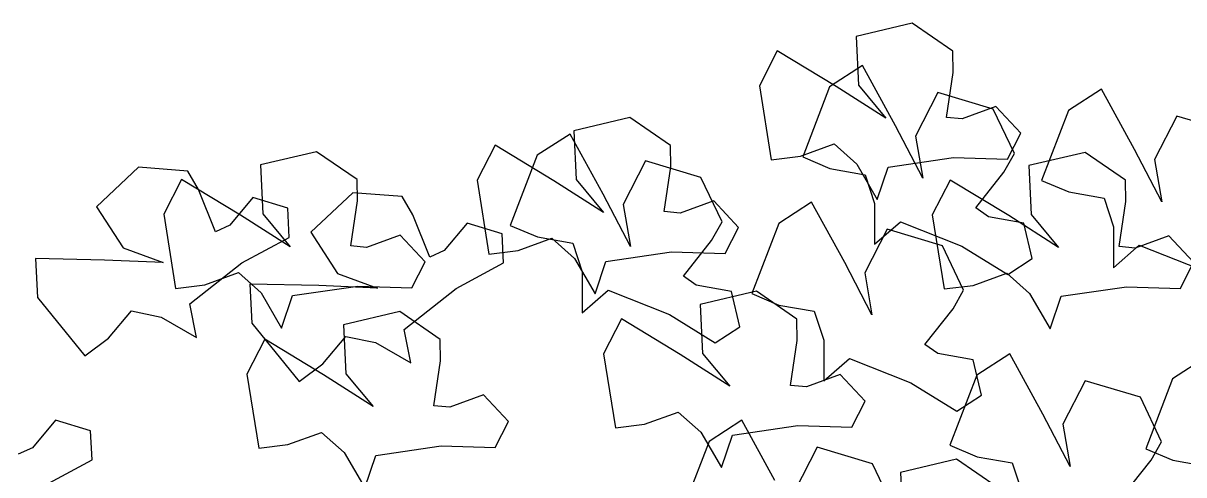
# Model space of a CAD drawing. Header units: millimetres. Extents: x 441156 to 441876, y 4514765 to 4515211.
# Drawn here: x 441573.862 to 441575.376, y 4514837.222 to 4514837.812 of the extents above; entities that cross this region are included whole.
import ezdxf

# ---------------------------------------------------------------- set-up
doc = ezdxf.new("R2010")
doc.units = ezdxf.units.MM
doc.layers.add('01_piscinas', color=254, linetype='Continuous')

msp = doc.modelspace()

# ---------------------------------------------------------------- linework, layer by layer
at = {"layer": '01_piscinas'}
for p, q in [((441575.02171028, 4514837.81165538, 0.00000053), (441574.94846781, 4514837.79439998, 0.00000053)), ((441575.07470228, 4514837.77526446, 0.00000053), (441575.02171028, 4514837.81165538, 0.00000053)), ((441574.94846781, 4514837.79439998, 0.00000053), (441574.9516064, 4514837.73050136, 0.00000053)), ((441574.84565285, 4514837.77556563, 0.00000053), (441574.82245563, 4514837.73002266, 0.00000053)), ((441574.92241979, 4514837.72906273, 0.00000053), (441574.84565285, 4514837.77556563, 0.00000053)), ((441575.07499114, 4514837.74743699, 0.00000053), (441575.07470228, 4514837.77526446, 0.00000053)), ((441574.95684588, 4514837.75624368, 0.00000053), (441574.91398502, 4514837.72840092, 0.00000053)), ((441575.00007655, 4514837.67758752, 0.00000053), (441574.95684588, 4514837.75624368, 0.00000053)), ((441575.0664352, 4514837.68866452, 0.00000053), (441575.07499114, 4514837.74743699, 0.00000053)), ((441574.82245563, 4514837.73002266, 0.00000053), (441574.83777056, 4514837.63324057, 0.00000053)), ((441574.91398502, 4514837.72840092, 0.00000053), (441574.87885709, 4514837.63692772, 0.00000053)), ((441574.98729925, 4514837.68761582, 0.00000053), (441574.92241979, 4514837.72906273, 0.00000053)), ((441574.9516064, 4514837.73050136, 0.00000053), (441574.98729925, 4514837.68761582, 0.00000053)), ((441575.05530342, 4514837.72114723, 0.00000053), (441575.02607221, 4514837.66424011, 0.00000053)), ((441575.12736096, 4514837.69946961, 0.00000053), (441575.05530342, 4514837.72114723, 0.00000053)), ((441575.26863917, 4514837.72551097, 0.00000053), (441575.22577832, 4514837.69766821, 0.00000053)), ((441575.31186984, 4514837.64685481, 0.00000053), (441575.26863917, 4514837.72551097, 0.00000053)), ((441575.13099536, 4514837.70276265, 0.00000053), (441575.08700498, 4514837.6867658, 0.00000053)), ((441575.15505792, 4514837.64145815, 0.00000053), (441575.12736096, 4514837.69946961, 0.00000053)), ((441575.16348305, 4514837.66809038, 0.00000053), (441575.13099536, 4514837.70276265, 0.00000053)), ((441575.22577832, 4514837.69766821, 0.00000053), (441575.19065039, 4514837.606195, 0.00000053)), ((441574.65349343, 4514837.6884674, 0.00000053), (441574.58025096, 4514837.671212, 0.00000053)), ((441574.70648543, 4514837.65207648, 0.00000053), (441574.65349343, 4514837.6884674, 0.00000053)), ((441575.08700498, 4514837.6867658, 0.00000053), (441575.0664352, 4514837.68866452, 0.00000053)), ((441575.36709672, 4514837.69041451, 0.00000053), (441575.3378655, 4514837.63350739, 0.00000053)), ((441575.43915426, 4514837.66873689, 0.00000053), (441575.36709672, 4514837.69041451, 0.00000053)), ((441574.5753858, 4514837.6669158, 0.00000053), (441574.53252495, 4514837.63907304, 0.00000053)), ((441574.61861647, 4514837.58825964, 0.00000053), (441574.5753858, 4514837.6669158, 0.00000053)), ((441574.58025096, 4514837.671212, 0.00000053), (441574.58338955, 4514837.60731337, 0.00000053)), ((441575.03554036, 4514837.60925371, 0.00000053), (441575.00007655, 4514837.67758752, 0.00000053)), ((441575.14614887, 4514837.63405827, 0.00000053), (441575.16348305, 4514837.66809038, 0.00000053)), ((441574.477436, 4514837.65237764, 0.00000053), (441574.45423879, 4514837.60683468, 0.00000053)), ((441574.55420294, 4514837.60587475, 0.00000053), (441574.477436, 4514837.65237764, 0.00000053)), ((441574.70677429, 4514837.62424901, 0.00000053), (441574.70648543, 4514837.65207648, 0.00000053)), ((441574.87583242, 4514837.63790664, 0.00000053), (441574.9198228, 4514837.65390348, 0.00000053)), ((441574.9198228, 4514837.65390348, 0.00000053), (441574.94929827, 4514837.62751464, 0.00000053)), ((441575.02607221, 4514837.66424011, 0.00000053), (441575.03554036, 4514837.60925371, 0.00000053)), ((441574.24454283, 4514837.64369908, 0.00000053), (441574.17130036, 4514837.62644368, 0.00000053)), ((441574.29753483, 4514837.60730817, 0.00000053), (441574.24454283, 4514837.64369908, 0.00000053)), ((441574.53252495, 4514837.63907304, 0.00000053), (441574.49739702, 4514837.54759984, 0.00000053)), ((441574.83777056, 4514837.63324057, 0.00000053), (441574.87583242, 4514837.63790664, 0.00000053)), ((441574.87885709, 4514837.63692772, 0.00000053), (441574.91415266, 4514837.62193771, 0.00000053)), ((441574.99043784, 4514837.6237172, 0.00000053), (441575.07569524, 4514837.63616685, 0.00000053)), ((441575.07569524, 4514837.63616685, 0.00000053), (441575.14614887, 4514837.63405827, 0.00000053)), ((441575.14139435, 4514837.61721442, 0.00000053), (441575.15505792, 4514837.64145815, 0.00000053)), ((441575.24722838, 4514837.64289843, 0.00000053), (441575.17398591, 4514837.62564303, 0.00000053)), ((441575.30022038, 4514837.60650751, 0.00000053), (441575.24722838, 4514837.64289843, 0.00000053)), ((441575.34733366, 4514837.578521, 0.00000053), (441575.31186984, 4514837.64685481, 0.00000053)), ((441574.01236248, 4514837.62350231, 0.00000053), (441573.95756034, 4514837.57193746, 0.00000053)), ((441574.07645036, 4514837.61848285, 0.00000053), (441574.01236248, 4514837.62350231, 0.00000053)), ((441574.17130036, 4514837.62644368, 0.00000053), (441574.17443895, 4514837.56254506, 0.00000053)), ((441574.67384335, 4514837.63181935, 0.00000053), (441574.64461213, 4514837.57491222, 0.00000053)), ((441574.74590089, 4514837.61014173, 0.00000053), (441574.67384335, 4514837.63181935, 0.00000053)), ((441574.69821835, 4514837.56547654, 0.00000053), (441574.70677429, 4514837.62424901, 0.00000053)), ((441574.91415266, 4514837.62193771, 0.00000053), (441574.96024787, 4514837.6137962, 0.00000053)), ((441574.94929827, 4514837.62751464, 0.00000053), (441574.97611588, 4514837.58140167, 0.00000053)), ((441574.97611588, 4514837.58140167, 0.00000053), (441574.99043784, 4514837.6237172, 0.00000053)), ((441575.17398591, 4514837.62564303, 0.00000053), (441575.1771245, 4514837.5617444, 0.00000053)), ((441575.3378655, 4514837.63350739, 0.00000053), (441575.34733366, 4514837.578521, 0.00000053)), ((441574.0684854, 4514837.60760933, 0.00000053), (441574.04528818, 4514837.56206637, 0.00000053)), ((441574.14525234, 4514837.56110643, 0.00000053), (441574.0684854, 4514837.60760933, 0.00000053)), ((441574.09061426, 4514837.59452798, 0.00000053), (441574.07645036, 4514837.61848285, 0.00000053)), ((441574.29782369, 4514837.57948069, 0.00000053), (441574.29753483, 4514837.60730817, 0.00000053)), ((441574.45423879, 4514837.60683468, 0.00000053), (441574.46955371, 4514837.51005259, 0.00000053)), ((441574.6190824, 4514837.56442784, 0.00000053), (441574.55420294, 4514837.60587475, 0.00000053)), ((441574.58338955, 4514837.60731337, 0.00000053), (441574.6190824, 4514837.56442784, 0.00000053)), ((441574.77359785, 4514837.55213027, 0.00000053), (441574.74590089, 4514837.61014173, 0.00000053)), ((441574.96024787, 4514837.6137962, 0.00000053), (441574.97257996, 4514837.57620505, 0.00000053)), ((441575.07117095, 4514837.60680868, 0.00000053), (441575.04797374, 4514837.56126571, 0.00000053)), ((441575.14793789, 4514837.56030578, 0.00000053), (441575.07117095, 4514837.60680868, 0.00000053)), ((441575.10459845, 4514837.57059394, 0.00000053), (441575.14139435, 4514837.61721442, 0.00000053)), ((441575.19065039, 4514837.606195, 0.00000053), (441575.22594596, 4514837.591205, 0.00000053)), ((441575.30050924, 4514837.57868004, 0.00000053), (441575.30022038, 4514837.60650751, 0.00000053)), ((441574.11259083, 4514837.53935156, 0.00000053), (441574.09061426, 4514837.59452798, 0.00000053)), ((441575.22594596, 4514837.591205, 0.00000053), (441575.27204116, 4514837.58306349, 0.00000053)), ((441574.1614525, 4514837.58384097, 0.00000053), (441574.13135414, 4514837.54799211, 0.00000053)), ((441574.20692381, 4514837.57005776, 0.00000053), (441574.1614525, 4514837.58384097, 0.00000053)), ((441574.29204536, 4514837.59011355, 0.00000053), (441574.23724322, 4514837.5385487, 0.00000053)), ((441574.28926775, 4514837.52070822, 0.00000053), (441574.29782369, 4514837.57948069, 0.00000053)), ((441574.35613324, 4514837.58509409, 0.00000053), (441574.29204536, 4514837.59011355, 0.00000053)), ((441574.37029714, 4514837.56113922, 0.00000053), (441574.35613324, 4514837.58509409, 0.00000053)), ((441574.65408029, 4514837.51992584, 0.00000053), (441574.61861647, 4514837.58825964, 0.00000053)), ((441574.76277851, 4514837.57957467, 0.00000053), (441574.71878813, 4514837.56357782, 0.00000053)), ((441574.7952662, 4514837.5449024, 0.00000053), (441574.76277851, 4514837.57957467, 0.00000053)), ((441574.89057675, 4514837.577796, 0.00000053), (441574.84771589, 4514837.54995325, 0.00000053)), ((441574.93380742, 4514837.49913984, 0.00000053), (441574.89057675, 4514837.577796, 0.00000053)), ((441574.97257996, 4514837.57620505, 0.00000053), (441574.9727482, 4514837.52286125, 0.00000053)), ((441575.27204116, 4514837.58306349, 0.00000053), (441575.28437325, 4514837.54547234, 0.00000053)), ((441575.2919533, 4514837.51990757, 0.00000053), (441575.30050924, 4514837.57868004, 0.00000053)), ((441573.95756034, 4514837.57193746, 0.00000053), (441573.99222775, 4514837.51816892, 0.00000053)), ((441574.04528818, 4514837.56206637, 0.00000053), (441574.06060311, 4514837.46528428, 0.00000053)), ((441574.2101318, 4514837.51965953, 0.00000053), (441574.14525234, 4514837.56110643, 0.00000053)), ((441574.17443895, 4514837.56254506, 0.00000053), (441574.2101318, 4514837.51965953, 0.00000053)), ((441574.20892802, 4514837.531918, 0.00000053), (441574.20692381, 4514837.57005776, 0.00000053)), ((441574.39227371, 4514837.5059628, 0.00000053), (441574.37029714, 4514837.56113922, 0.00000053)), ((441574.64461213, 4514837.57491222, 0.00000053), (441574.65408029, 4514837.51992584, 0.00000053)), ((441574.71878813, 4514837.56357782, 0.00000053), (441574.69821835, 4514837.56547654, 0.00000053)), ((441575.04797374, 4514837.56126571, 0.00000053), (441575.06328866, 4514837.46448362, 0.00000053)), ((441575.12146304, 4514837.55866471, 0.00000053), (441575.10459845, 4514837.57059394, 0.00000053)), ((441575.1771245, 4514837.5617444, 0.00000053), (441575.21281735, 4514837.51885887, 0.00000053)), ((441574.13135414, 4514837.54799211, 0.00000053), (441574.11259083, 4514837.53935156, 0.00000053)), ((441574.44113538, 4514837.55045222, 0.00000053), (441574.41103702, 4514837.51460335, 0.00000053)), ((441574.48660669, 4514837.536669, 0.00000053), (441574.44113538, 4514837.55045222, 0.00000053)), ((441574.49739702, 4514837.54759984, 0.00000053), (441574.53269259, 4514837.53260983, 0.00000053)), ((441574.75993427, 4514837.52788654, 0.00000053), (441574.77359785, 4514837.55213027, 0.00000053)), ((441574.84771589, 4514837.54995325, 0.00000053), (441574.81258796, 4514837.45848004, 0.00000053)), ((441574.9727482, 4514837.52286125, 0.00000053), (441575.00630915, 4514837.55234659, 0.00000053)), ((441575.00630915, 4514837.55234659, 0.00000053), (441575.08636904, 4514837.5204996, 0.00000053)), ((441575.16755825, 4514837.5505232, 0.00000053), (441575.12146304, 4514837.55866471, 0.00000053)), ((441575.21281735, 4514837.51885887, 0.00000053), (441575.14793789, 4514837.56030578, 0.00000053)), ((441575.17835729, 4514837.50425228, 0.00000053), (441575.16755825, 4514837.5505232, 0.00000053)), ((441575.28437325, 4514837.54547234, 0.00000053), (441575.28454149, 4514837.49212853, 0.00000053)), ((441574.1468591, 4514837.49851726, 0.00000053), (441574.20892802, 4514837.531918, 0.00000053)), ((441574.23724322, 4514837.5385487, 0.00000053), (441574.27191063, 4514837.48478016, 0.00000053)), ((441574.35382791, 4514837.53480635, 0.00000053), (441574.30983753, 4514837.5188095, 0.00000053)), ((441574.3863156, 4514837.50013408, 0.00000053), (441574.35382791, 4514837.53480635, 0.00000053)), ((441574.4886109, 4514837.49852924, 0.00000053), (441574.48660669, 4514837.536669, 0.00000053)), ((441574.50761557, 4514837.51471865, 0.00000053), (441574.55160595, 4514837.5307155, 0.00000053)), ((441574.53269259, 4514837.53260983, 0.00000053), (441574.57878779, 4514837.52446832, 0.00000053)), ((441574.55160595, 4514837.5307155, 0.00000053), (441574.58108143, 4514837.50432665, 0.00000053)), ((441574.77793202, 4514837.51087029, 0.00000053), (441574.7952662, 4514837.5449024, 0.00000053)), ((441574.98903429, 4514837.54269955, 0.00000053), (441574.95980308, 4514837.48579243, 0.00000053)), ((441575.06109183, 4514837.52102193, 0.00000053), (441574.98903429, 4514837.54269955, 0.00000053)), ((441575.35651346, 4514837.5340057, 0.00000053), (441575.31252308, 4514837.51800885, 0.00000053)), ((441575.38900115, 4514837.49933343, 0.00000053), (441575.35651346, 4514837.5340057, 0.00000053)), ((441573.99222775, 4514837.51816892, 0.00000053), (441574.04458144, 4514837.49887539, 0.00000053)), ((441574.30983753, 4514837.5188095, 0.00000053), (441574.28926775, 4514837.52070822, 0.00000053)), ((441574.57878779, 4514837.52446832, 0.00000053), (441574.59111988, 4514837.48687717, 0.00000053)), ((441574.72313837, 4514837.48126606, 0.00000053), (441574.75993427, 4514837.52788654, 0.00000053)), ((441575.08878879, 4514837.46301048, 0.00000053), (441575.06109183, 4514837.52102193, 0.00000053)), ((441575.08636904, 4514837.5204996, 0.00000053), (441575.14632939, 4514837.48344671, 0.00000053)), ((441575.28454149, 4514837.49212853, 0.00000053), (441575.31810244, 4514837.52161388, 0.00000053)), ((441575.31252308, 4514837.51800885, 0.00000053), (441575.2919533, 4514837.51990757, 0.00000053)), ((441575.31810244, 4514837.52161388, 0.00000053), (441575.39816234, 4514837.48976688, 0.00000053)), ((441573.87793715, 4514837.50421895, 0.00000053), (441573.88061926, 4514837.45317898, 0.00000053)), ((441573.96767072, 4514837.50232972, 0.00000053), (441573.87793715, 4514837.50421895, 0.00000053)), ((441574.04458144, 4514837.49887539, 0.00000053), (441573.96767072, 4514837.50232972, 0.00000053)), ((441574.36898142, 4514837.46610198, 0.00000053), (441574.3863156, 4514837.50013408, 0.00000053)), ((441574.41103702, 4514837.51460335, 0.00000053), (441574.39227371, 4514837.5059628, 0.00000053)), ((441574.46955371, 4514837.51005259, 0.00000053), (441574.50761557, 4514837.51471865, 0.00000053)), ((441574.58108143, 4514837.50432665, 0.00000053), (441574.60789903, 4514837.45821369, 0.00000053)), ((441574.60789903, 4514837.45821369, 0.00000053), (441574.62222099, 4514837.50052922, 0.00000053)), ((441574.62222099, 4514837.50052922, 0.00000053), (441574.70747839, 4514837.51297886, 0.00000053)), ((441574.70747839, 4514837.51297886, 0.00000053), (441574.77793202, 4514837.51087029, 0.00000053)), ((441575.14632939, 4514837.48344671, 0.00000053), (441575.17835729, 4514837.50425228, 0.00000053)), ((441574.07924884, 4514837.44510685, 0.00000053), (441574.1468591, 4514837.49851726, 0.00000053)), ((441574.09866497, 4514837.46995034, 0.00000053), (441574.14265535, 4514837.48594719, 0.00000053)), ((441574.14265535, 4514837.48594719, 0.00000053), (441574.17213082, 4514837.45955834, 0.00000053)), ((441574.27191063, 4514837.48478016, 0.00000053), (441574.32426432, 4514837.46548663, 0.00000053)), ((441574.42654198, 4514837.4651285, 0.00000053), (441574.4886109, 4514837.49852924, 0.00000053)), ((441574.59111988, 4514837.48687717, 0.00000053), (441574.59128812, 4514837.43353337, 0.00000053)), ((441574.96927123, 4514837.43080604, 0.00000053), (441574.93380742, 4514837.49913984, 0.00000053)), ((441574.95980308, 4514837.48579243, 0.00000053), (441574.96927123, 4514837.43080604, 0.00000053)), ((441575.10135052, 4514837.46914968, 0.00000053), (441575.1453409, 4514837.48514653, 0.00000053)), ((441575.1453409, 4514837.48514653, 0.00000053), (441575.17481637, 4514837.45875769, 0.00000053)), ((441575.37166697, 4514837.46530132, 0.00000053), (441575.38900115, 4514837.49933343, 0.00000053)), ((441574.06060311, 4514837.46528428, 0.00000053), (441574.09866497, 4514837.46995034, 0.00000053)), ((441574.15762003, 4514837.47083019, 0.00000053), (441574.16030214, 4514837.41979022, 0.00000053)), ((441574.2473536, 4514837.46894097, 0.00000053), (441574.15762003, 4514837.47083019, 0.00000053)), ((441574.74000297, 4514837.46933683, 0.00000053), (441574.72313837, 4514837.48126606, 0.00000053)), ((441574.17213082, 4514837.45955834, 0.00000053), (441574.19894843, 4514837.41344537, 0.00000053)), ((441574.19894843, 4514837.41344537, 0.00000053), (441574.21327039, 4514837.4557609, 0.00000053)), ((441574.21327039, 4514837.4557609, 0.00000053), (441574.29852779, 4514837.46821055, 0.00000053)), ((441574.32426432, 4514837.46548663, 0.00000053), (441574.2473536, 4514837.46894097, 0.00000053)), ((441574.29852779, 4514837.46821055, 0.00000053), (441574.36898142, 4514837.46610198, 0.00000053)), ((441574.35893172, 4514837.41171809, 0.00000053), (441574.42654198, 4514837.4651285, 0.00000053)), ((441574.59128812, 4514837.43353337, 0.00000053), (441574.62484907, 4514837.46301871, 0.00000053)), ((441574.62484907, 4514837.46301871, 0.00000053), (441574.70490897, 4514837.43117172, 0.00000053)), ((441574.78609818, 4514837.46119532, 0.00000053), (441574.74000297, 4514837.46933683, 0.00000053)), ((441574.81839863, 4514837.46149287, 0.00000053), (441574.74515616, 4514837.44423747, 0.00000053)), ((441574.79689721, 4514837.4149244, 0.00000053), (441574.78609818, 4514837.46119532, 0.00000053)), ((441574.81258796, 4514837.45848004, 0.00000053), (441574.84788353, 4514837.44349003, 0.00000053)), ((441574.87139063, 4514837.42510196, 0.00000053), (441574.81839863, 4514837.46149287, 0.00000053)), ((441575.06328866, 4514837.46448362, 0.00000053), (441575.10135052, 4514837.46914968, 0.00000053)), ((441575.07512522, 4514837.43876674, 0.00000053), (441575.08878879, 4514837.46301048, 0.00000053)), ((441575.17481637, 4514837.45875769, 0.00000053), (441575.20163398, 4514837.41264472, 0.00000053)), ((441575.20163398, 4514837.41264472, 0.00000053), (441575.21595594, 4514837.45496025, 0.00000053)), ((441575.21595594, 4514837.45496025, 0.00000053), (441575.30121334, 4514837.46740989, 0.00000053)), ((441575.30121334, 4514837.46740989, 0.00000053), (441575.37166697, 4514837.46530132, 0.00000053)), ((441573.88061926, 4514837.45317898, 0.00000053), (441573.94227341, 4514837.37702069, 0.00000053)), ((441574.08800343, 4514837.40129954, 0.00000053), (441574.07924884, 4514837.44510685, 0.00000053)), ((441574.74515616, 4514837.44423747, 0.00000053), (441574.74829475, 4514837.38033885, 0.00000053)), ((441574.84788353, 4514837.44349003, 0.00000053), (441574.89397874, 4514837.43534852, 0.00000053)), ((441573.97290292, 4514837.40009255, 0.00000053), (441574.00300128, 4514837.43594142, 0.00000053)), ((441574.00300128, 4514837.43594142, 0.00000053), (441574.04172222, 4514837.42782574, 0.00000053)), ((441574.04172222, 4514837.42782574, 0.00000053), (441574.08800343, 4514837.40129954, 0.00000053)), ((441574.35303083, 4514837.43497285, 0.00000053), (441574.27978836, 4514837.41771745, 0.00000053)), ((441574.40602282, 4514837.39858193, 0.00000053), (441574.35303083, 4514837.43497285, 0.00000053)), ((441574.6423412, 4514837.42540312, 0.00000053), (441574.61914399, 4514837.37986016, 0.00000053)), ((441574.71910814, 4514837.37890022, 0.00000053), (441574.6423412, 4514837.42540312, 0.00000053)), ((441574.70490897, 4514837.43117172, 0.00000053), (441574.76486932, 4514837.39411882, 0.00000053)), ((441574.87167949, 4514837.39727448, 0.00000053), (441574.87139063, 4514837.42510196, 0.00000053)), ((441574.89397874, 4514837.43534852, 0.00000053), (441574.90631083, 4514837.39775737, 0.00000053)), ((441575.03832932, 4514837.39214626, 0.00000053), (441575.07512522, 4514837.43876674, 0.00000053)), ((441574.16030214, 4514837.41979022, 0.00000053), (441574.22195629, 4514837.34363193, 0.00000053)), ((441574.27978836, 4514837.41771745, 0.00000053), (441574.28292694, 4514837.35381883, 0.00000053)), ((441574.36768631, 4514837.36791078, 0.00000053), (441574.35893172, 4514837.41171809, 0.00000053)), ((441574.76486932, 4514837.39411882, 0.00000053), (441574.79689721, 4514837.4149244, 0.00000053)), ((441573.94227341, 4514837.37702069, 0.00000053), (441573.97290292, 4514837.40009255, 0.00000053)), ((441574.1769734, 4514837.3988831, 0.00000053), (441574.15377618, 4514837.35334013, 0.00000053)), ((441574.25374033, 4514837.3523802, 0.00000053), (441574.1769734, 4514837.3988831, 0.00000053)), ((441574.2525858, 4514837.3667038, 0.00000053), (441574.28268416, 4514837.40255266, 0.00000053)), ((441574.28268416, 4514837.40255266, 0.00000053), (441574.3214051, 4514837.39443699, 0.00000053)), ((441574.3214051, 4514837.39443699, 0.00000053), (441574.36768631, 4514837.36791078, 0.00000053)), ((441574.40631169, 4514837.37075446, 0.00000053), (441574.40602282, 4514837.39858193, 0.00000053)), ((441574.86312355, 4514837.33850201, 0.00000053), (441574.87167949, 4514837.39727448, 0.00000053)), ((441574.90631083, 4514837.39775737, 0.00000053), (441574.90647907, 4514837.34441357, 0.00000053)), ((441574.61914399, 4514837.37986016, 0.00000053), (441574.63445891, 4514837.28307807, 0.00000053)), ((441574.7839876, 4514837.33745331, 0.00000053), (441574.71910814, 4514837.37890022, 0.00000053)), ((441574.74829475, 4514837.38033885, 0.00000053), (441574.7839876, 4514837.33745331, 0.00000053)), ((441575.05519391, 4514837.38021703, 0.00000053), (441575.03832932, 4514837.39214626, 0.00000053)), ((441575.10128912, 4514837.37207552, 0.00000053), (441575.05519391, 4514837.38021703, 0.00000053)), ((441575.14900002, 4514837.37977238, 0.00000053), (441575.10613916, 4514837.35192962, 0.00000053)), ((441575.19223069, 4514837.30111622, 0.00000053), (441575.14900002, 4514837.37977238, 0.00000053)), ((441574.22195629, 4514837.34363193, 0.00000053), (441574.2525858, 4514837.3667038, 0.00000053)), ((441574.39775574, 4514837.31198199, 0.00000053), (441574.40631169, 4514837.37075446, 0.00000053)), ((441574.90647907, 4514837.34441357, 0.00000053), (441574.94004001, 4514837.37389891, 0.00000053)), ((441574.94004001, 4514837.37389891, 0.00000053), (441575.02009991, 4514837.34205192, 0.00000053)), ((441575.11208815, 4514837.32580461, 0.00000053), (441575.10128912, 4514837.37207552, 0.00000053)), ((441575.40444919, 4514837.37509323, 0.00000053), (441575.36158833, 4514837.34725047, 0.00000053)), ((441574.15377618, 4514837.35334013, 0.00000053), (441574.16909111, 4514837.25655804, 0.00000053)), ((441574.3186198, 4514837.31093329, 0.00000053), (441574.25374033, 4514837.3523802, 0.00000053)), ((441574.28292694, 4514837.35381883, 0.00000053), (441574.3186198, 4514837.31093329, 0.00000053)), ((441574.92768371, 4514837.35260014, 0.00000053), (441574.88369333, 4514837.3366033, 0.00000053)), ((441574.9601714, 4514837.31792787, 0.00000053), (441574.92768371, 4514837.35260014, 0.00000053)), ((441575.10613916, 4514837.35192962, 0.00000053), (441575.07101123, 4514837.26045641, 0.00000053)), ((441574.88369333, 4514837.3366033, 0.00000053), (441574.86312355, 4514837.33850201, 0.00000053)), ((441575.02009991, 4514837.34205192, 0.00000053), (441575.08006026, 4514837.30499903, 0.00000053)), ((441575.24745756, 4514837.34467593, 0.00000053), (441575.21822635, 4514837.28776881, 0.00000053)), ((441575.3195151, 4514837.32299831, 0.00000053), (441575.24745756, 4514837.34467593, 0.00000053)), ((441575.36158833, 4514837.34725047, 0.00000053), (441575.3264604, 4514837.25577726, 0.00000053)), ((441574.4623159, 4514837.32608012, 0.00000053), (441574.41832553, 4514837.31008327, 0.00000053)), ((441574.4948036, 4514837.29140785, 0.00000053), (441574.4623159, 4514837.32608012, 0.00000053)), ((441575.08006026, 4514837.30499903, 0.00000053), (441575.11208815, 4514837.32580461, 0.00000053)), ((441575.34721206, 4514837.26498685, 0.00000053), (441575.3195151, 4514837.32299831, 0.00000053)), ((441574.41832553, 4514837.31008327, 0.00000053), (441574.39775574, 4514837.31198199, 0.00000053)), ((441574.67252077, 4514837.28774413, 0.00000053), (441574.71651115, 4514837.30374098, 0.00000053)), ((441574.71651115, 4514837.30374098, 0.00000053), (441574.74598663, 4514837.27735213, 0.00000053)), ((441574.94283722, 4514837.28389577, 0.00000053), (441574.9601714, 4514837.31792787, 0.00000053)), ((441573.90416135, 4514837.29304863, 0.00000053), (441573.87406299, 4514837.25719976, 0.00000053)), ((441573.94963265, 4514837.27926541, 0.00000053), (441573.90416135, 4514837.29304863, 0.00000053)), ((441574.47746942, 4514837.25737574, 0.00000053), (441574.4948036, 4514837.29140785, 0.00000053)), ((441574.79950394, 4514837.29297695, 0.00000053), (441574.75664308, 4514837.26513419, 0.00000053)), ((441574.84273461, 4514837.21432079, 0.00000053), (441574.79950394, 4514837.29297695, 0.00000053)), ((441575.2276945, 4514837.23278242, 0.00000053), (441575.19223069, 4514837.30111622, 0.00000053)), ((441575.21822635, 4514837.28776881, 0.00000053), (441575.2276945, 4514837.23278242, 0.00000053)), ((441573.95163687, 4514837.24112565, 0.00000053), (441573.94963265, 4514837.27926541, 0.00000053)), ((441574.20715297, 4514837.26122411, 0.00000053), (441574.25114335, 4514837.27722095, 0.00000053)), ((441574.25114335, 4514837.27722095, 0.00000053), (441574.28061882, 4514837.25083211, 0.00000053)), ((441574.63445891, 4514837.28307807, 0.00000053), (441574.67252077, 4514837.28774413, 0.00000053)), ((441574.74598663, 4514837.27735213, 0.00000053), (441574.77280423, 4514837.23123916, 0.00000053)), ((441574.77280423, 4514837.23123916, 0.00000053), (441574.78712619, 4514837.27355469, 0.00000053)), ((441574.78712619, 4514837.27355469, 0.00000053), (441574.87238359, 4514837.28600434, 0.00000053)), ((441574.87238359, 4514837.28600434, 0.00000053), (441574.94283722, 4514837.28389577, 0.00000053)), ((441574.16909111, 4514837.25655804, 0.00000053), (441574.20715297, 4514837.26122411, 0.00000053)), ((441574.32175839, 4514837.24703467, 0.00000053), (441574.40701579, 4514837.25948432, 0.00000053)), ((441574.40701579, 4514837.25948432, 0.00000053), (441574.47746942, 4514837.25737574, 0.00000053)), ((441574.75664308, 4514837.26513419, 0.00000053), (441574.72151515, 4514837.17366099, 0.00000053)), ((441574.89796148, 4514837.2578805, 0.00000053), (441574.86873027, 4514837.20097338, 0.00000053)), ((441574.97001902, 4514837.23620288, 0.00000053), (441574.89796148, 4514837.2578805, 0.00000053)), ((441575.07101123, 4514837.26045641, 0.00000053), (441575.1063068, 4514837.24546641, 0.00000053)), ((441575.33354849, 4514837.24074312, 0.00000053), (441575.34721206, 4514837.26498685, 0.00000053)), ((441573.87406299, 4514837.25719976, 0.00000053), (441573.85529967, 4514837.24855921, 0.00000053)), ((441574.28061882, 4514837.25083211, 0.00000053), (441574.30743643, 4514837.20471914, 0.00000053)), ((441574.30743643, 4514837.20471914, 0.00000053), (441574.32175839, 4514837.24703467, 0.00000053)), ((441575.1063068, 4514837.24546641, 0.00000053), (441575.15240201, 4514837.2373249, 0.00000053)), ((441575.3264604, 4514837.25577726, 0.00000053), (441575.36175597, 4514837.24078726, 0.00000053)), ((441573.88956794, 4514837.20772491, 0.00000053), (441573.95163687, 4514837.24112565, 0.00000053)), ((441574.99771598, 4514837.17819142, 0.00000053), (441574.97001902, 4514837.23620288, 0.00000053)), ((441575.07964915, 4514837.24220289, 0.00000053), (441575.00640668, 4514837.22494749, 0.00000053)), ((441575.13264115, 4514837.20581197, 0.00000053), (441575.07964915, 4514837.24220289, 0.00000053)), ((441575.15240201, 4514837.2373249, 0.00000053), (441575.16473409, 4514837.19973375, 0.00000053)), ((441575.29675259, 4514837.19412264, 0.00000053), (441575.33354849, 4514837.24074312, 0.00000053)), ((441575.36175597, 4514837.24078726, 0.00000053), (441575.40785118, 4514837.23264575, 0.00000053)), ((441575.00640668, 4514837.22494749, 0.00000053), (441575.00954527, 4514837.16104886, 0.00000053))]:
    msp.add_line(p, q, dxfattribs=at)

doc.saveas('drawing.dxf')
